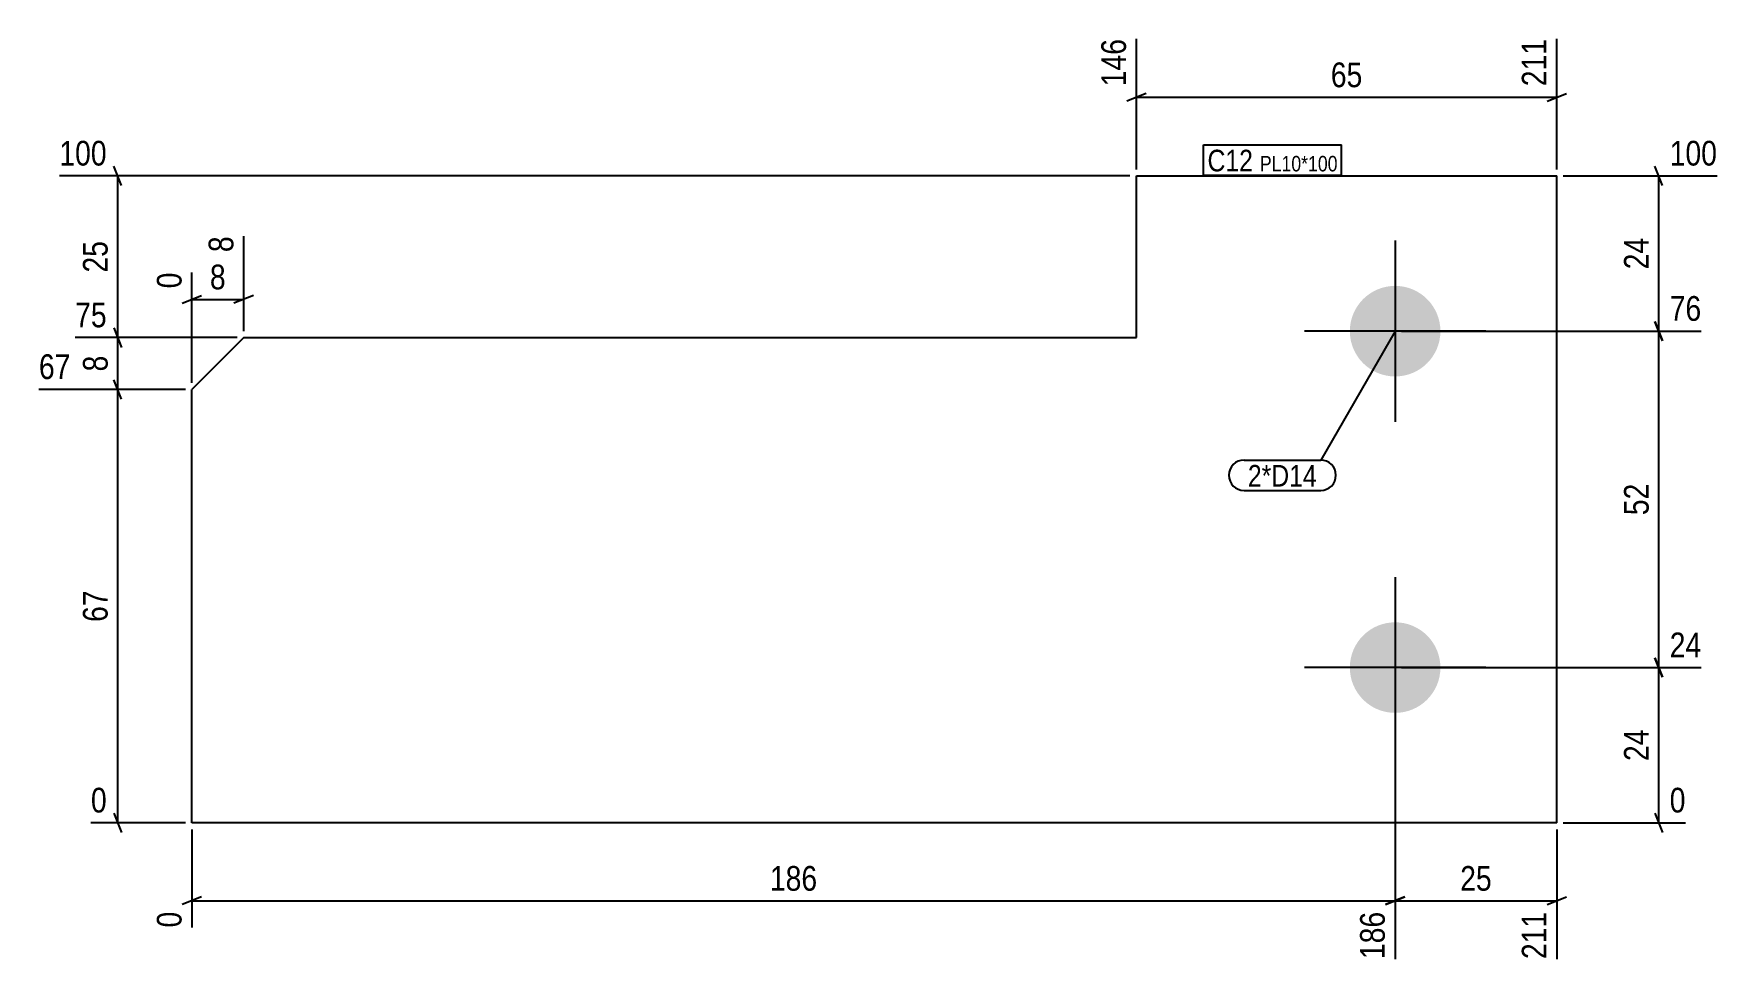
# Model space of a CAD drawing. Header units: millimetres. Extents: x 2 to 263, y 2 to 146.
import ezdxf

# ---------------------------------------------------------------- set-up
doc = ezdxf.new("R2010")
doc.units = ezdxf.units.MM
for name, color, linetype in [('MÅLSÆTNING', 7, 'Continuous'), ('STÅL', 7, 'Continuous'), ('TEKST', 7, 'Continuous')]:
    doc.layers.add(name, color=color, linetype=linetype)
doc.styles.add('Arial Narrow', font='ARIALN.TTF', dxfattribs={"height": 0.2})

msp = doc.modelspace()

# ---------------------------------------------------------------- hatches: boundary and pattern name
at = {"layer": 'STÅL', "linetype": 'Continuous'}
for points in [[(212.65, 93.05, -1), (212.65, 107.05, -1)], [(212.65, 41.05, -1), (212.65, 55.05, -1)]]:
    msp.add_hatch(color=3, dxfattribs=at).paths.add_polyline_path(points)

# ---------------------------------------------------------------- linework, layer by layer
at = {"layer": 'MÅLSÆTNING', "color": 7, "linetype": 'Continuous'}
for p, q in [((172.65, 125.05), (172.65, 145.22)), ((237.65, 125.05), (237.65, 145.22)), ((174.15, 136.81), (171.15, 135.61)), ((172.65, 136.21), (237.65, 136.21)), ((236.15, 135.61), (239.15, 136.81)), ((15.78, 122.55), (14.57, 125.55)), ((254, 122.55), (252.8, 125.55)), ((171.65, 124.05), (6.16, 124.05)), ((15.18, 99.05), (15.18, 124.05)), ((238.65, 124.05), (262.42, 124.05)), ((34.65, 100.05), (34.65, 114.71)), ((26.65, 92.05), (26.65, 109.11)), ((25.15, 104.37), (28.15, 105.57)), ((26.65, 104.97), (34.65, 104.97)), ((36.15, 105.57), (33.15, 104.37)), ((14.57, 100.55), (15.78, 97.55)), ((14.57, 100.55), (15.78, 97.55)), ((213.65, 100.05), (259.98, 100.05)), ((254, 98.55), (252.8, 101.55)), ((253.4, 48.05), (253.4, 100.05)), ((33.65, 99.05), (8.6, 99.05)), ((33.65, 99.05), (8.6, 99.05)), ((15.18, 91.05), (15.18, 99.05)), ((15.78, 89.55), (14.57, 92.55)), ((25.65, 91.05), (3, 91.05)), ((25.65, 91.05), (3, 91.05)), ((15.18, 24.05), (15.18, 91.05)), ((212.65, 47.05), (212.65, 3)), ((212.65, 47.05), (212.65, 3)), ((213.65, 48.05), (259.98, 48.05)), ((213.65, 48.05), (259.98, 48.05)), ((252.8, 49.55), (254, 46.55)), ((254, 46.55), (252.8, 49.55)), ((253.4, 24.05), (253.4, 48.05)), ((25.65, 24.05), (11.04, 24.05)), ((14.57, 25.55), (15.78, 22.55)), ((238.65, 24.05), (257.54, 24.05)), ((252.8, 25.55), (254, 22.55)), ((26.65, 23.05), (26.65, 7.88)), ((237.65, 23.05), (237.65, 3)), ((28.15, 12.61), (25.15, 11.41)), ((26.65, 12.01), (212.65, 12.01)), ((214.15, 12.61), (211.15, 11.41)), ((211.15, 11.41), (214.15, 12.61)), ((212.65, 12.01), (237.65, 12.01)), ((236.15, 11.41), (239.15, 12.61))]:
    msp.add_line(p, q, dxfattribs=at)
at = {"layer": 'STÅL', "color": 2, "linetype": 'Continuous'}
for p, q in [((172.65, 99.05), (172.65, 124.05)), ((172.65, 124.05), (237.65, 124.05)), ((237.65, 24.05), (237.65, 124.05)), ((34.65, 99.05), (26.65, 91.05)), ((34.65, 99.05), (172.65, 99.05)), ((26.65, 24.05), (26.65, 91.05)), ((237.65, 24.05), (26.65, 24.05))]:
    msp.add_line(p, q, dxfattribs=at)
at = {"layer": 'STÅL', "color": 3, "linetype": 'Continuous'}
for p, q in [((212.65, 114.05), (212.65, 86.05)), ((226.65, 100.05), (198.65, 100.05)), ((212.65, 62.05), (212.65, 34.05)), ((226.65, 48.05), (198.65, 48.05))]:
    msp.add_line(p, q, dxfattribs=at)

# ---------------------------------------------------------------- wipeouts: each hides what was drawn before it
at = {"color": 0}
msp.add_wipeout([(200.55, 76.03), (200.55, 79.53), (189.89, 79.53), (189.89, 76.03)], dxfattribs=at).dxf.layer = 'TEKST'

# ---------------------------------------------------------------- next in the draw order: wipeouts: each hides what was drawn before it
at = {"color": 0, "linetype": 'Continuous'}
for points in [[(171.85, 146.02), (166.25, 146.02), (166.25, 137.11), (171.85, 137.11)], [(236.85, 146.02), (231.25, 146.02), (231.25, 137.11), (236.85, 137.11)], [(14.27, 124.85), (14.27, 130.45), (5.36, 130.45), (5.36, 124.85)], [(25.85, 109.91), (20.25, 109.91), (20.25, 105.87), (25.85, 105.87)], [(14.27, 99.85), (14.27, 105.45), (7.8, 105.45), (7.8, 99.85)], [(260.78, 100.85), (260.78, 106.45), (254.3, 106.45), (254.3, 100.85)], [(260.78, 48.85), (260.78, 54.45), (254.3, 54.45), (254.3, 48.85)], [(14.27, 24.85), (14.27, 30.45), (10.24, 30.45), (10.24, 24.85)], [(258.34, 24.85), (258.34, 30.45), (254.3, 30.45), (254.3, 24.85)], [(25.85, 11.11), (20.25, 11.11), (20.25, 7.07), (25.85, 7.07)], [(211.85, 11.11), (206.25, 11.11), (206.25, 2.2), (211.85, 2.2)], [(236.85, 11.11), (231.25, 11.11), (231.25, 2.2), (236.85, 2.2)]]:
    msp.add_wipeout(points, dxfattribs=at).dxf.layer = 'MÅLSÆTNING'
at = {"color": 0}
for points, layer in [([(208.39, 136.96), (208.39, 142.56), (201.91, 142.56), (201.91, 136.96)], 'MÅLSÆTNING'), ([(14.42, 114.79), (8.82, 114.79), (8.82, 108.31), (14.42, 108.31)], 'MÅLSÆTNING'), ([(32.67, 105.72), (32.67, 111.32), (28.63, 111.32), (28.63, 105.72)], 'MÅLSÆTNING'), ([(14.42, 97.07), (8.82, 97.07), (8.82, 93.03), (14.42, 93.03)], 'MÅLSÆTNING'), ([(252.65, 77.29), (247.05, 77.29), (247.05, 70.81), (252.65, 70.81)], 'MÅLSÆTNING'), ([(14.42, 60.79), (8.82, 60.79), (8.82, 54.31), (14.42, 54.31)], 'MÅLSÆTNING'), ([(252.65, 39.29), (247.05, 39.29), (247.05, 32.81), (252.65, 32.81)], 'MÅLSÆTNING'), ([(124.11, 12.76), (124.11, 18.36), (115.2, 18.36), (115.2, 12.76)], 'MÅLSÆTNING'), ([(228.39, 12.76), (228.39, 18.36), (221.91, 18.36), (221.91, 12.76)], 'MÅLSÆTNING'), ([(190.69, 124.75), (190.69, 128.25), (183.65, 128.25), (183.65, 124.75)], 'TEKST'), ([(200.55, 76.03), (200.55, 79.53), (189.89, 79.53), (189.89, 76.03)], 'TEKST')]:
    msp.add_wipeout(points, dxfattribs=at).dxf.layer = layer

# ---------------------------------------------------------------- next in the draw order: linework, layer by layer
at = {"layer": 'MÅLSÆTNING', "color": 7, "linetype": 'Continuous'}
for p, q in [((253.4, 100.05), (253.4, 124.05)), ((213.65, 100.05), (259.98, 100.05)), ((252.8, 101.55), (254, 98.55)), ((15.78, 89.55), (14.57, 92.55))]:
    msp.add_line(p, q, dxfattribs=at)
at = {"layer": 'TEKST', "color": 7, "linetype": 'Continuous'}
for p, q in [((212.65, 100.05), (201.15, 80.13)), ((189.29, 80.13), (201.15, 80.13)), ((189.29, 75.43), (201.15, 75.43))]:
    msp.add_line(p, q, dxfattribs=at)
for centre, start, end in [((189.29, 77.78), 90, 270), ((201.15, 77.78), 270, 90)]:
    msp.add_arc(centre, 2.35, start, end, dxfattribs=at)

# ---------------------------------------------------------------- next in the draw order: texts
at = {"layer": 'MÅLSÆTNING', "color": 3, "linetype": 'Continuous', "style": 'Arial Narrow'}
for s, height, p in [('146', 3.818, (171.05, 137.91)), ('211', 3.818, (236.05, 137.91)), ('0', 3.82, (25.05, 106.67)), ('0', 3.82, (25.05, 7.88)), ('186', 3.818, (211.05, 3)), ('211', 3.818, (236.05, 3))]:
    msp.add_text(s, height=height, rotation=90.0002, dxfattribs=at).set_placement(p)
at = {"layer": 'MÅLSÆTNING', "color": 3, "style": 'Arial Narrow'}
for s, p in [('65', (202.71, 137.76)), ('186', (116, 13.56)), ('25', (222.71, 13.56))]:
    msp.add_text(s, height=3.818, dxfattribs=at).set_placement(p)
at = {"layer": 'MÅLSÆTNING', "color": 3, "linetype": 'Continuous', "style": 'Arial Narrow'}
for s, height, p in [('100', 3.818, (6.16, 125.65)), ('75', 3.818, (8.6, 100.65)), ('76', 3.818, (255.1, 101.65)), ('24', 3.818, (255.1, 49.65)), ('0', 3.82, (11.04, 25.65)), ('0', 3.82, (255.1, 25.65))]:
    msp.add_text(s, height=height, dxfattribs=at).set_placement(p)
at = {"layer": 'MÅLSÆTNING', "color": 3, "style": 'Arial Narrow'}
for s, height, p in [('25', 3.818, (13.62, 109.11)), ('8', 3.82, (13.62, 93.83)), ('52', 3.818, (251.85, 71.61)), ('67', 3.818, (13.62, 55.11)), ('24', 3.818, (251.85, 33.61))]:
    msp.add_text(s, height=height, rotation=90.0002, dxfattribs=at).set_placement(p)
at = {"layer": 'TEKST', "color": 3, "style": 'Arial Narrow'}
msp.add_text('2*D14', height=3.34, dxfattribs=at).set_placement((189.89, 76.03))

# ---------------------------------------------------------------- next in the draw order: wipeouts: each hides what was drawn before it
at = {"color": 0, "linetype": 'Continuous'}
msp.add_wipeout([(33.85, 115.51), (28.25, 115.51), (28.25, 111.47), (33.85, 111.47)], dxfattribs=at).dxf.layer = 'MÅLSÆTNING'
at = {"color": 0}
msp.add_wipeout([(190.69, 124.75), (190.69, 128.25), (183.65, 128.25), (183.65, 124.75)], dxfattribs=at).dxf.layer = 'TEKST'

# ---------------------------------------------------------------- next in the draw order: linework, layer by layer
at = {"layer": 'TEKST', "color": 7, "linetype": 'Continuous'}
for p, q in [((183.05, 128.85), (204.37, 128.85)), ((183.05, 124.15), (183.05, 128.85))]:
    msp.add_line(p, q, dxfattribs=at)

# ---------------------------------------------------------------- next in the draw order: texts
at = {"layer": 'MÅLSÆTNING', "color": 3, "linetype": 'Continuous', "style": 'Arial Narrow'}
msp.add_text('8', height=3.82, rotation=90.0002, dxfattribs=at).set_placement((33.05, 112.27))
at = {"layer": 'MÅLSÆTNING', "color": 3, "style": 'Arial Narrow'}
msp.add_text('8', height=3.82, dxfattribs=at).set_placement((29.43, 106.52))

# ---------------------------------------------------------------- next in the draw order: wipeouts: each hides what was drawn before it
at = {"color": 0, "linetype": 'Continuous'}
for points in [[(263.22, 124.85), (263.22, 130.45), (254.3, 130.45), (254.3, 124.85)], [(8.67, 91.85), (8.67, 97.45), (2.2, 97.45), (2.2, 91.85)]]:
    msp.add_wipeout(points, dxfattribs=at).dxf.layer = 'MÅLSÆTNING'
at = {"color": 0}
for points, layer in [([(252.65, 115.29), (247.05, 115.29), (247.05, 108.81), (252.65, 108.81)], 'MÅLSÆTNING'), ([(203.77, 124.75), (203.77, 127.25), (191.74, 127.25), (191.74, 124.75)], 'TEKST')]:
    msp.add_wipeout(points, dxfattribs=at).dxf.layer = layer

# ---------------------------------------------------------------- next in the draw order: texts
at = {"layer": 'MÅLSÆTNING', "color": 3, "linetype": 'Continuous', "style": 'Arial Narrow'}
for s, p in [('100', (255.1, 125.65)), ('67', (3, 92.65))]:
    msp.add_text(s, height=3.818, dxfattribs=at).set_placement(p)
at = {"layer": 'MÅLSÆTNING', "color": 3, "style": 'Arial Narrow'}
msp.add_text('24', height=3.818, rotation=90.0002, dxfattribs=at).set_placement((251.85, 109.61))

# ---------------------------------------------------------------- next in the draw order: wipeouts: each hides what was drawn before it
at = {"color": 0}
msp.add_wipeout([(203.77, 124.75), (203.77, 127.25), (191.74, 127.25), (191.74, 124.75)], dxfattribs=at).dxf.layer = 'TEKST'

# ---------------------------------------------------------------- next in the draw order: linework, layer by layer
at = {"layer": 'TEKST', "color": 7, "linetype": 'Continuous'}
for p, q in [((204.37, 124.15), (204.37, 128.85)), ((183.05, 124.15), (204.37, 124.15))]:
    msp.add_line(p, q, dxfattribs=at)

# ---------------------------------------------------------------- next in the draw order: texts
at = {"layer": 'TEKST', "color": 3, "style": 'Arial Narrow'}
for s, height, p in [('C12', 3.34, (183.65, 124.75)), ('PL10*100', 2.386, (191.74, 124.75))]:
    msp.add_text(s, height=height, dxfattribs=at).set_placement(p)

doc.saveas('drawing.dxf')
